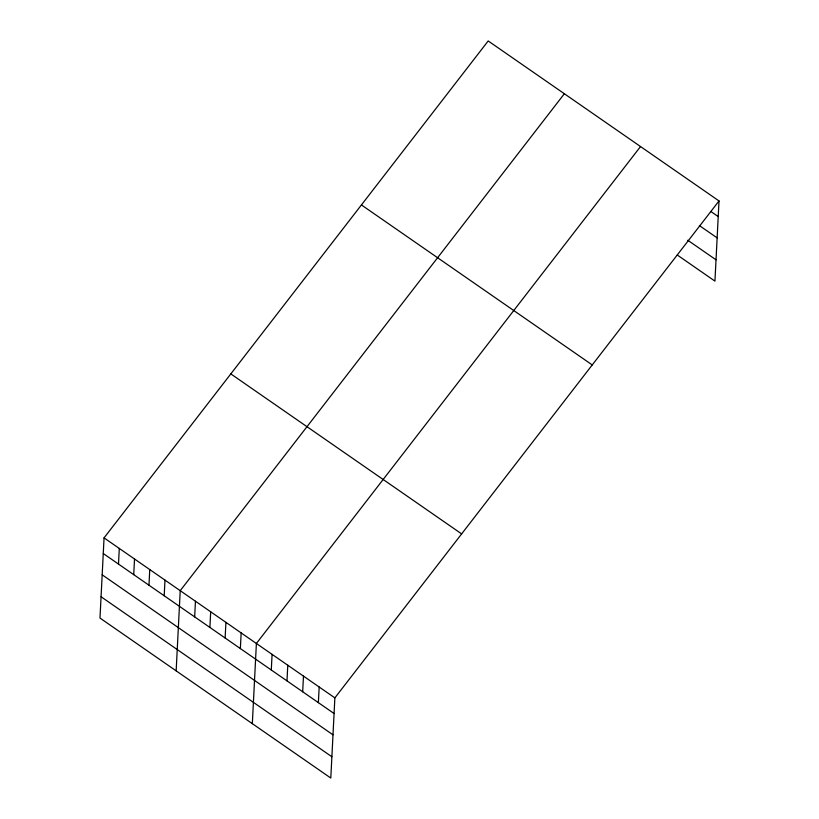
<?xml version="1.0" encoding="UTF-8"?>
<svg xmlns="http://www.w3.org/2000/svg" width="819" height="819" viewBox="0 0 819 819"><rect width="100%" height="100%" fill="white"/><g stroke="black" fill="none" stroke-linecap="round" stroke-linejoin="round"><path stroke-width="1.23" d="M104.054 537.878L99.99 618.058L330.804 778.05L334.869 697.88L719.01 200.942L488.196 40.95L104.054 537.878L334.869 697.88M118.499 564.086L119.287 548.443M133.732 574.641L134.521 558.998M148.966 585.206L149.754 569.563M164.199 595.761L164.988 580.118M176.157 670.853L180.221 590.683L564.363 93.745M194.666 616.881L195.454 601.238M209.899 627.446L210.688 611.803M225.133 638.001L225.921 622.358M240.366 648.566L241.155 632.923M252.334 723.648L256.388 643.478L640.53 146.55M271.294 670.003L272.082 654.361M286.988 680.876L287.776 665.233M302.682 691.758L303.48 676.115M318.376 702.641L319.175 686.998M719.01 200.942L714.946 281.122L677.282 255.006M710.892 211.507L718.212 216.585M699.354 225.553L717.137 237.879M687.776 240.243L716.021 259.818M361.425 204.934L592.239 364.936M230.815 373.894L461.629 533.886M103.255 553.521L334.07 713.523M102.18 574.825L332.995 734.817M101.075 596.764L331.89 756.756"/></g></svg>
